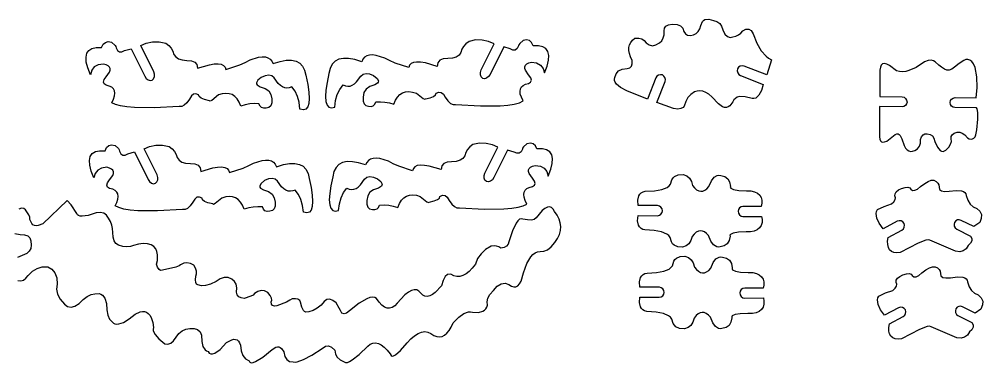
# Model space of a CAD drawing. Extents: x -2 to 290, y 2 to 291.
# Drawn here: x 114.1 to 281, y 2.2 to 61.7 of the extents above; entities that cross this region are included whole.
import ezdxf

# ---------------------------------------------------------------- set-up
doc = ezdxf.new("R2010")
doc.units = 0
doc.layers.add('IMPORT_-_LOGO_PADRAO', color=62, linetype='CONTINUOUS')

msp = doc.modelspace()

# ---------------------------------------------------------------- linework, layer by layer
at = {"layer": 'IMPORT_-_LOGO_PADRAO'}
for points in [[(222.95, 47.86), (219.37, 49.31), (218.27, 49.87), (217.56, 50.47), (217.35, 50.77), (217.23, 51.06), (217.21, 51.34), (217.29, 51.6), (217.5, 52.26), (217.92, 52.74), (218.57, 53.04), (219.44, 53.18), (219.87, 53.29), (220.15, 53.55), (220.29, 53.97), (220.29, 54.55), (219.99, 55.17), (219.8, 55.75), (219.7, 56.29), (219.71, 56.79), (219.83, 57.25), (220.04, 57.68), (220.36, 58.06), (220.78, 58.41), (221.43, 58.42), (221.96, 58.29), (222.38, 58.02), (222.69, 57.63), (223.22, 57.25), (223.79, 57.12), (224.4, 57.24), (225.04, 57.61), (225.41, 57.99), (225.67, 58.46), (225.82, 59.02), (225.86, 59.68), (225.89, 60.14), (226.13, 60.49), (226.58, 60.72), (227.23, 60.84), (228.06, 60.78), (228.67, 60.55), (229.05, 60.15), (229.22, 59.58), (229.51, 59.16), (229.89, 58.93), (230.37, 58.87), (230.94, 59), (231.38, 59.24), (231.74, 59.59), (232.01, 60.06), (232.18, 60.64), (232.45, 61.29), (232.65, 61.51), (232.9, 61.65), (233.54, 61.7), (234.36, 61.47), (234.98, 61.29), (235.46, 60.96), (235.79, 60.49), (235.98, 59.88), (236.36, 59.14), (236.78, 58.69), (237.24, 58.53), (237.75, 58.66), (238.27, 58.77), (238.73, 58.98), (239.12, 59.29), (239.44, 59.7), (240, 59.99), (240.48, 60), (240.89, 59.73), (241.23, 59.17), (241.9, 57.53), (242.65, 56.24), (243.48, 55.3), (243.93, 54.95), (244.4, 54.69), (243.62, 52.04), (239.66, 53.55), (239.33, 53.61), (239.01, 53.55), (238.73, 53.37), (238.55, 53.09), (238.49, 52.76), (238.57, 52.42), (238.76, 52.13), (239.04, 51.94), (243, 50.41), (242.69, 49.34), (242.23, 48.52), (241.96, 48.23), (241.68, 48.04), (241.39, 47.94), (241.09, 47.96), (239.85, 48.28), (238.87, 48.29), (238.48, 48.18), (238.16, 47.99), (237.9, 47.72), (237.71, 47.38), (237.2, 46.69), (236.91, 46.5), (236.61, 46.41), (236.29, 46.42), (235.95, 46.53), (235.22, 47.06), (234.11, 48.27), (233.58, 48.71), (233.05, 49.02), (232.54, 49.22), (232.03, 49.3), (231.54, 49.26), (231.06, 49.11), (230.45, 48.68), (229.95, 48.14), (229.57, 47.46), (229.31, 46.66), (229.13, 46.4), (228.74, 46.21), (228.17, 46.14), (227.45, 46.23), (224.57, 47.26), (225.98, 50.93), (226.04, 51.26), (225.97, 51.58), (225.8, 51.86), (225.52, 52.04), (225.18, 52.09), (224.85, 52.02), (224.56, 51.83), (224.37, 51.55)], [(133.51, 56.58), (135.87, 51.82), (136.13, 51.45), (136.47, 51.19), (136.82, 51.08), (137.15, 51.15), (137.4, 51.39), (137.55, 51.75), (137.56, 52.17), (137.42, 52.61), (135.18, 57.13), (136.12, 57.53), (137.22, 57.77), (138.38, 57.79), (139.51, 57.55), (140.04, 57.14), (140.45, 56.68), (140.74, 56.17), (140.91, 55.62), (141.24, 55.16), (141.72, 54.84), (142.38, 54.64), (143.19, 54.57), (143.98, 54.52), (144.55, 54.28), (144.89, 53.85), (145.01, 53.22), (147.08, 53.82), (147.9, 53.95), (148.59, 53.98), (149.13, 53.9), (149.54, 53.71), (149.81, 53.41), (149.94, 53.01), (152.32, 53.8), (153.29, 54.22), (154.11, 54.67), (155.6, 55.12), (156.23, 55.19), (156.77, 55.16), (157.22, 55.03), (157.6, 54.79), (157.89, 54.46), (158.09, 54.01), (159.3, 54.39), (160.36, 54.59), (161.29, 54.61), (162.07, 54.44), (162.71, 54.1), (163.21, 53.58), (163.57, 52.88), (163.78, 51.99), (164.11, 50.41), (164.3, 49.07), (164.37, 47.98), (164.3, 47.12), (164.11, 46.51), (163.79, 46.14), (163.34, 46.01), (162.76, 46.13), (162.62, 47.3), (162.34, 48.34), (161.9, 49.23), (161.32, 49.99), (160.91, 49.83), (160.51, 49.77), (160.12, 49.81), (159.73, 49.96), (159.36, 50.2), (158.99, 50.55), (158.28, 51.54), (157.86, 51.88), (157.34, 52.01), (156.74, 51.92), (156.04, 51.62), (155.45, 51.13), (155.23, 50.69), (155.25, 50.5), (155.36, 50.32), (155.85, 50), (156.72, 49.72), (157.34, 49.28), (157.72, 48.66), (157.86, 47.88), (157.86, 47.2), (157.71, 46.72), (157.39, 46.42), (156.92, 46.3), (156.47, 46.28), (156.11, 46.4), (155.84, 46.66), (155.66, 47.06), (154.85, 47.08), (154.07, 47.03), (153.29, 46.88), (152.53, 46.66), (152.23, 47.34), (151.88, 47.9), (151.47, 48.33), (151.01, 48.63), (150.5, 48.8), (149.93, 48.85), (149.3, 48.78), (148.63, 48.58), (147.47, 47.64), (147.18, 47.5), (147.08, 47.58), (146.24, 47.79), (145.64, 48.03), (145.3, 48.29), (145.21, 48.58), (144.75, 48.77), (144.33, 48.72), (143.95, 48.42), (143.62, 47.86), (143.16, 47.22), (142.71, 46.8), (142.27, 46.59), (141.83, 46.6), (137.51, 46.37), (134.12, 46.4), (132.78, 46.52), (131.67, 46.69), (130.8, 46.93), (130.17, 47.23), (130.45, 47.85), (130.63, 48.4), (130.68, 48.89), (130.62, 49.3), (130.44, 49.65), (130.15, 49.92), (129.74, 50.13), (129.21, 50.26), (128.84, 50.49), (128.72, 50.81), (128.84, 51.23), (129.19, 51.74), (129.76, 52.53), (129.87, 52.87), (129.87, 53.16), (129.75, 53.42), (129.52, 53.63), (129.17, 53.81), (128.71, 53.94), (127.82, 53.81), (127.14, 53.45), (126.69, 52.88), (126.46, 52.09), (126.01, 53.27), (125.75, 54.28), (125.7, 55.13), (125.84, 55.8), (126.19, 56.31), (126.73, 56.64), (127.47, 56.8), (128.41, 56.8), (128.68, 57.36), (129.06, 57.7), (129.55, 57.82), (130.14, 57.71), (130.74, 57.18), (130.89, 56.96), (130.93, 56.76), (131.17, 56.29), (131.5, 56.05), (131.9, 56.04), (132.38, 56.26)], [(198.05, 56.9), (195.68, 52.13), (195.42, 51.76), (195.09, 51.51), (194.73, 51.4), (194.4, 51.46), (194.15, 51.7), (194.01, 52.06), (194, 52.49), (194.13, 52.92), (196.37, 57.44), (195.43, 57.85), (194.34, 58.09), (193.17, 58.11), (192.04, 57.86), (191.51, 57.45), (191.1, 56.99), (190.81, 56.49), (190.64, 55.93), (190.32, 55.48), (189.83, 55.15), (189.17, 54.96), (188.36, 54.88), (187.57, 54.84), (187, 54.6), (186.66, 54.16), (186.54, 53.53), (184.47, 54.13), (183.65, 54.27), (182.96, 54.29), (182.42, 54.21), (182.01, 54.03), (181.74, 53.73), (181.61, 53.32), (179.23, 54.11), (178.26, 54.54), (177.44, 54.98), (175.95, 55.43), (175.32, 55.51), (174.79, 55.48), (174.33, 55.34), (173.96, 55.11), (173.67, 54.77), (173.46, 54.33), (172.25, 54.71), (171.19, 54.9), (170.27, 54.92), (169.48, 54.76), (168.84, 54.41), (168.34, 53.89), (167.99, 53.19), (167.77, 52.31), (167.44, 50.73), (167.25, 49.39), (167.18, 48.29), (167.25, 47.44), (167.44, 46.83), (167.76, 46.46), (168.21, 46.33), (168.79, 46.44), (168.93, 47.62), (169.21, 48.65), (169.65, 49.55), (170.23, 50.31), (170.64, 50.15), (171.04, 50.09), (171.43, 50.13), (171.82, 50.27), (172.19, 50.51), (172.56, 50.86), (173.28, 51.85), (173.7, 52.2), (174.21, 52.32), (174.81, 52.24), (175.51, 51.94), (176.1, 51.44), (176.33, 51.01), (176.3, 50.81), (176.19, 50.63), (175.7, 50.31), (174.83, 50.04), (174.21, 49.59), (173.83, 48.98), (173.7, 48.19), (173.69, 47.52), (173.85, 47.03), (174.16, 46.73), (174.63, 46.62), (175.08, 46.59), (175.44, 46.71), (175.71, 46.97), (175.9, 47.37), (176.7, 47.4), (177.48, 47.34), (178.26, 47.2), (179.02, 46.97), (179.32, 47.65), (179.67, 48.21), (180.08, 48.64), (180.54, 48.94), (181.06, 49.12), (181.62, 49.17), (182.25, 49.09), (182.92, 48.89), (184.08, 47.96), (184.37, 47.82), (184.47, 47.89), (185.31, 48.1), (185.91, 48.34), (186.25, 48.6), (186.34, 48.89), (186.8, 49.09), (187.22, 49.03), (187.6, 48.73), (187.93, 48.18), (188.39, 47.54), (188.84, 47.11), (189.28, 46.91), (189.72, 46.91), (194.05, 46.69), (197.43, 46.72), (198.77, 46.83), (199.88, 47.01), (200.75, 47.24), (201.39, 47.55), (201.1, 48.17), (200.92, 48.72), (200.87, 49.2), (200.93, 49.62), (201.11, 49.96), (201.4, 50.23), (201.81, 50.44), (202.34, 50.58), (202.71, 50.8), (202.83, 51.12), (202.72, 51.54), (202.36, 52.06), (201.79, 52.85), (201.68, 53.18), (201.68, 53.48), (201.8, 53.73), (202.03, 53.95), (202.38, 54.12), (202.84, 54.26), (203.73, 54.12), (204.41, 53.77), (204.86, 53.19), (205.09, 52.4), (205.55, 53.59), (205.8, 54.6), (205.85, 55.44), (205.71, 56.12), (205.36, 56.62), (204.82, 56.95), (204.08, 57.12), (203.14, 57.11), (202.87, 57.67), (202.49, 58.02), (202, 58.13), (201.41, 58.02), (200.81, 57.5), (200.67, 57.27), (200.63, 57.07), (200.38, 56.61), (200.05, 56.37), (199.65, 56.36), (199.18, 56.57)], [(263.15, 46.55), (263.1, 41.34), (263.17, 40.93), (263.3, 40.64), (263.48, 40.46), (263.72, 40.39), (264.02, 40.44), (264.37, 40.59), (265.24, 41.25), (265.85, 41.71), (266.11, 41.81), (266.34, 41.82), (266.54, 41.73), (266.72, 41.56), (266.98, 40.95), (267.38, 39.79), (267.62, 39.38), (267.89, 39.08), (268.18, 38.88), (268.5, 38.79), (268.85, 38.82), (269.23, 38.95), (269.71, 39.26), (270.04, 39.69), (270.22, 40.23), (270.25, 40.87), (270.42, 41.34), (270.66, 41.66), (270.99, 41.83), (271.39, 41.85), (271.89, 41.74), (272.28, 41.48), (272.55, 41.07), (272.72, 40.51), (273.18, 39.54), (273.65, 38.97), (273.89, 38.83), (274.13, 38.8), (274.38, 38.87), (274.63, 39.03), (275.13, 39.54), (275.44, 40.03), (275.58, 40.5), (275.53, 40.96), (275.54, 41.36), (275.72, 41.69), (276.06, 41.95), (276.56, 42.13), (277.02, 42.13), (277.47, 41.97), (277.91, 41.64), (278.34, 41.15), (278.67, 40.97), (278.98, 40.91), (279.25, 40.96), (279.48, 41.1), (279.68, 41.34), (279.82, 41.66), (279.98, 42.51), (280.14, 44.37), (280.13, 45.56), (280.04, 46.18), (279.93, 46.36), (276.2, 46.38), (275.87, 46.45), (275.6, 46.65), (275.42, 46.94), (275.35, 47.27), (275.42, 47.6), (275.6, 47.86), (275.88, 48.05), (276.21, 48.12), (279.87, 48.1), (280.04, 49.87), (279.97, 51.73), (279.67, 53.34), (279.43, 53.95), (279.13, 54.36), (278.79, 54.62), (278.44, 54.73), (278.08, 54.7), (277.71, 54.57), (276.94, 54.06), (276.14, 53.37), (275.64, 53.04), (275.19, 52.87), (274.78, 52.87), (274.41, 53.04), (273.84, 53.38), (273.41, 53.73), (272.77, 54.31), (272.45, 54.5), (272.07, 54.59), (271.57, 54.54), (270.92, 54.33), (269.48, 53.36), (268.23, 52.79), (267.66, 52.65), (267.12, 52.6), (266.6, 52.64), (266.09, 52.77), (264.87, 53.7), (264.39, 53.93), (263.98, 54.02), (263.66, 53.95), (263.43, 53.74), (263.27, 53.37), (263.2, 52.85), (263.16, 48.29), (267.05, 48.25), (267.38, 48.17), (267.65, 47.97), (267.83, 47.68), (267.9, 47.35), (267.83, 47.02), (267.64, 46.76), (267.36, 46.58), (267.03, 46.51)], [(198.7, 39.01), (196.34, 34.24), (196.08, 33.87), (195.74, 33.61), (195.39, 33.5), (195.06, 33.57), (194.8, 33.81), (194.66, 34.17), (194.65, 34.6), (194.79, 35.03), (197.03, 39.55), (196.09, 39.96), (194.99, 40.19), (193.83, 40.21), (192.7, 39.97), (192.17, 39.56), (191.76, 39.1), (191.47, 38.59), (191.3, 38.04), (190.97, 37.59), (190.49, 37.26), (189.83, 37.06), (189.02, 36.99), (188.23, 36.94), (187.66, 36.7), (187.32, 36.27), (187.2, 35.64), (185.13, 36.24), (184.31, 36.37), (183.62, 36.4), (183.07, 36.32), (182.67, 36.13), (182.4, 35.84), (182.27, 35.43), (179.89, 36.22), (178.92, 36.65), (178.1, 37.09), (176.6, 37.54), (175.98, 37.61), (175.44, 37.58), (174.99, 37.45), (174.61, 37.21), (174.32, 36.88), (174.11, 36.44), (172.91, 36.81), (171.85, 37.01), (170.92, 37.03), (170.14, 36.86), (169.5, 36.52), (169, 36), (168.64, 35.3), (168.43, 34.41), (168.1, 32.83), (167.91, 31.5), (167.84, 30.4), (167.91, 29.55), (168.1, 28.93), (168.42, 28.56), (168.87, 28.44), (169.45, 28.55), (169.59, 29.72), (169.87, 30.76), (170.31, 31.65), (170.89, 32.41), (171.3, 32.25), (171.7, 32.19), (172.09, 32.24), (172.48, 32.38), (172.85, 32.62), (173.22, 32.97), (173.93, 33.96), (174.35, 34.3), (174.87, 34.43), (175.47, 34.35), (176.17, 34.05), (176.76, 33.55), (176.98, 33.11), (176.96, 32.92), (176.85, 32.74), (176.36, 32.42), (175.49, 32.14), (174.87, 31.7), (174.49, 31.08), (174.35, 30.3), (174.35, 29.63), (174.5, 29.14), (174.82, 28.84), (175.29, 28.72), (175.74, 28.7), (176.1, 28.82), (176.37, 29.08), (176.55, 29.48), (177.36, 29.51), (178.14, 29.45), (178.92, 29.31), (179.68, 29.08), (179.98, 29.76), (180.33, 30.32), (180.74, 30.75), (181.2, 31.05), (181.71, 31.23), (182.28, 31.28), (182.91, 31.2), (183.58, 31), (184.74, 30.07), (185.03, 29.93), (185.13, 30), (185.97, 30.21), (186.57, 30.45), (186.91, 30.71), (187, 31), (187.46, 31.2), (187.88, 31.14), (188.26, 30.84), (188.59, 30.28), (189.05, 29.65), (189.5, 29.22), (189.94, 29.01), (190.38, 29.02), (194.7, 28.8), (198.09, 28.83), (199.43, 28.94), (200.54, 29.11), (201.41, 29.35), (202.04, 29.65), (201.75, 30.27), (201.58, 30.83), (201.53, 31.31), (201.59, 31.72), (201.77, 32.07), (202.06, 32.34), (202.47, 32.55), (203, 32.69), (203.37, 32.91), (203.49, 33.23), (203.37, 33.65), (203.02, 34.16), (202.45, 34.95), (202.34, 35.29), (202.34, 35.59), (202.46, 35.84), (202.69, 36.05), (203.03, 36.23), (203.49, 36.36), (204.39, 36.23), (205.07, 35.88), (205.52, 35.3), (205.75, 34.51), (206.2, 35.69), (206.46, 36.71), (206.51, 37.55), (206.37, 38.22), (206.02, 38.73), (205.48, 39.06), (204.74, 39.22), (203.8, 39.22), (203.53, 39.78), (203.15, 40.12), (202.66, 40.24), (202.07, 40.13), (201.47, 39.6), (201.32, 39.38), (201.28, 39.18), (201.04, 38.71), (200.71, 38.47), (200.31, 38.46), (199.83, 38.68)], [(134.09, 38.69), (136.45, 33.93), (136.72, 33.55), (137.05, 33.3), (137.41, 33.19), (137.74, 33.26), (137.99, 33.5), (138.13, 33.86), (138.14, 34.28), (138, 34.72), (135.76, 39.23), (136.71, 39.64), (137.8, 39.88), (138.96, 39.9), (140.1, 39.66), (140.63, 39.25), (141.04, 38.79), (141.33, 38.28), (141.5, 37.72), (141.82, 37.27), (142.31, 36.95), (142.96, 36.75), (143.78, 36.68), (144.57, 36.63), (145.14, 36.39), (145.48, 35.95), (145.6, 35.33), (147.66, 35.92), (148.49, 36.06), (149.17, 36.09), (149.72, 36.01), (150.13, 35.82), (150.4, 35.52), (150.53, 35.12), (152.91, 35.91), (153.88, 36.33), (154.7, 36.77), (156.19, 37.23), (156.81, 37.3), (157.35, 37.27), (157.81, 37.14), (158.18, 36.9), (158.47, 36.56), (158.68, 36.12), (159.89, 36.5), (160.95, 36.7), (161.87, 36.71), (162.65, 36.55), (163.29, 36.21), (163.79, 35.69), (164.15, 34.98), (164.37, 34.1), (164.69, 32.52), (164.89, 31.18), (164.95, 30.09), (164.89, 29.23), (164.7, 28.62), (164.38, 28.25), (163.92, 28.12), (163.35, 28.24), (163.21, 29.41), (162.92, 30.44), (162.49, 31.34), (161.91, 32.1), (161.5, 31.94), (161.1, 31.88), (160.7, 31.92), (160.32, 32.06), (159.94, 32.31), (159.57, 32.65), (158.86, 33.65), (158.44, 33.99), (157.93, 34.12), (157.32, 34.03), (156.63, 33.73), (156.04, 33.24), (155.81, 32.8), (155.83, 32.6), (155.95, 32.42), (156.44, 32.11), (157.3, 31.83), (157.93, 31.38), (158.31, 30.77), (158.44, 29.99), (158.45, 29.31), (158.29, 28.82), (157.98, 28.52), (157.51, 28.41), (157.05, 28.38), (156.69, 28.5), (156.42, 28.76), (156.24, 29.17), (155.44, 29.19), (154.65, 29.13), (153.88, 28.99), (153.12, 28.77), (152.82, 29.45), (152.47, 30), (152.06, 30.43), (151.6, 30.74), (151.08, 30.91), (150.51, 30.96), (149.89, 30.89), (149.21, 30.68), (148.06, 29.75), (147.77, 29.61), (147.67, 29.69), (146.82, 29.9), (146.23, 30.13), (145.89, 30.4), (145.79, 30.69), (145.33, 30.88), (144.92, 30.83), (144.54, 30.52), (144.2, 29.97), (143.75, 29.33), (143.3, 28.91), (142.85, 28.7), (142.42, 28.71), (138.09, 28.48), (134.7, 28.51), (133.36, 28.62), (132.26, 28.8), (131.39, 29.04), (130.75, 29.34), (131.04, 29.96), (131.21, 30.51), (131.27, 30.99), (131.21, 31.41), (131.03, 31.75), (130.73, 32.03), (130.32, 32.23), (129.79, 32.37), (129.43, 32.6), (129.31, 32.92), (129.42, 33.33), (129.78, 33.85), (130.35, 34.64), (130.46, 34.98), (130.45, 35.27), (130.34, 35.53), (130.11, 35.74), (129.76, 35.91), (129.3, 36.05), (128.4, 35.91), (127.73, 35.56), (127.28, 34.99), (127.04, 34.19), (126.59, 35.38), (126.34, 36.39), (126.28, 37.24), (126.43, 37.91), (126.77, 38.41), (127.32, 38.75), (128.06, 38.91), (129, 38.9), (129.27, 39.47), (129.65, 39.81), (130.13, 39.92), (130.73, 39.82), (131.33, 39.29), (131.47, 39.06), (131.51, 38.86), (131.76, 38.4), (132.08, 38.16), (132.48, 38.15), (132.96, 38.36)], [(221.33, 27.68), (224.67, 27.65), (225, 27.72), (225.28, 27.91), (225.46, 28.18), (225.53, 28.51), (225.47, 28.84), (225.28, 29.12), (225.01, 29.32), (224.69, 29.39), (221.33, 29.42), (221.26, 30.34), (221.44, 31.09), (221.62, 31.39), (221.87, 31.62), (222.17, 31.78), (222.54, 31.87), (224.16, 31.94), (225.44, 32.17), (226.36, 32.56), (226.69, 32.81), (226.94, 33.1), (227.18, 33.89), (227.38, 34.19), (227.62, 34.43), (228.27, 34.72), (229.12, 34.76), (229.74, 34.54), (230.21, 34.16), (230.55, 33.6), (230.75, 32.88), (231.1, 32.46), (231.45, 32.15), (231.81, 31.96), (232.16, 31.88), (232.52, 31.91), (232.87, 32.06), (233.23, 32.33), (233.59, 32.7), (234.01, 33.67), (234.49, 34.31), (235.02, 34.63), (235.31, 34.66), (235.62, 34.62), (236.32, 34.43), (236.84, 34.06), (237.16, 33.49), (237.3, 32.73), (237.28, 32.57), (237.37, 32.42), (237.85, 32.19), (238.76, 32.03), (240.08, 31.95), (240.85, 31.93), (241.49, 31.79), (242, 31.55), (242.38, 31.21), (242.63, 30.79), (242.76, 30.31), (242.77, 29.79), (242.66, 29.22), (239.48, 29.25), (239.15, 29.18), (238.88, 29), (238.69, 28.74), (238.62, 28.41), (238.69, 28.08), (238.87, 27.79), (239.14, 27.59), (239.47, 27.51), (242.69, 27.53), (242.8, 26.96), (242.78, 26.44), (242.63, 25.96), (242.36, 25.55), (241.96, 25.22), (241.44, 24.98), (240.8, 24.85), (240.03, 24.84), (238.7, 24.78), (237.8, 24.64), (237.31, 24.41), (237.22, 24.27), (237.24, 24.1), (237.09, 23.35), (236.75, 22.78), (236.23, 22.42), (235.52, 22.25), (235.22, 22.2), (234.93, 22.24), (234.4, 22.57), (233.93, 23.22), (233.52, 24.19), (233.17, 24.57), (232.82, 24.84), (232.46, 24.99), (232.11, 25.03), (231.75, 24.96), (231.4, 24.77), (231.04, 24.47), (230.68, 24.05), (230.47, 23.34), (230.13, 22.79), (229.64, 22.41), (229.03, 22.2), (228.18, 22.25), (227.54, 22.55), (227.29, 22.79), (227.1, 23.1), (226.87, 23.89), (226.63, 24.19), (226.3, 24.44), (225.38, 24.85), (224.11, 25.1), (222.49, 25.19), (222.13, 25.28), (221.82, 25.45), (221.58, 25.69), (221.4, 26), (221.24, 26.76)], [(264.63, 23.89), (267, 25.16), (267.26, 25.38), (267.42, 25.67), (267.47, 25.99), (267.38, 26.31), (267.16, 26.57), (266.85, 26.73), (266.51, 26.77), (266.19, 26.68), (263.78, 25.39), (263.08, 26.34), (262.67, 27.24), (262.56, 28.04), (262.63, 28.39), (262.79, 28.7), (263.95, 29.23), (265.21, 29.68), (265.62, 30.07), (265.85, 30.43), (265.9, 30.76), (265.78, 31.07), (265.81, 31.46), (266.02, 31.81), (266.4, 32.11), (266.95, 32.37), (267.58, 32.55), (268.06, 32.6), (268.39, 32.5), (268.58, 32.26), (268.86, 32.04), (269.23, 32.05), (269.7, 32.27), (270.25, 32.72), (270.95, 33.25), (271.56, 33.6), (272.1, 33.78), (272.56, 33.78), (272.94, 33.57), (273.22, 33.31), (273.39, 32.98), (273.45, 32.61), (273.54, 32.19), (273.86, 31.94), (274.41, 31.83), (275.19, 31.88), (276.42, 32.03), (277.33, 31.96), (277.66, 31.85), (277.91, 31.68), (278.07, 31.45), (278.15, 31.17), (278.41, 30.32), (278.8, 29.66), (279.33, 29.2), (280, 28.92), (280.53, 28.41), (280.78, 27.83), (280.76, 27.17), (280.48, 26.44), (279.45, 25.75), (277.27, 26.84), (276.95, 26.93), (276.62, 26.9), (276.33, 26.75), (276.12, 26.49), (276.03, 26.16), (276.08, 25.82), (276.24, 25.52), (276.5, 25.3), (278.9, 24.1), (279.12, 23.72), (279.11, 23.3), (278.9, 22.87), (278.51, 22.48), (278.13, 21.91), (277.63, 21.55), (277.03, 21.4), (276.31, 21.47), (271.84, 23.38), (271.56, 23.47), (271.13, 23.42), (269.84, 22.88), (266.73, 21.26), (266.13, 21.21), (265.62, 21.28), (265.2, 21.46), (264.88, 21.75), (264.66, 22.14), (264.54, 22.64), (264.53, 23.22)], [(221.64, 13.53), (224.99, 13.5), (225.31, 13.57), (225.59, 13.75), (225.78, 14.03), (225.85, 14.35), (225.78, 14.69), (225.6, 14.97), (225.33, 15.16), (225, 15.24), (221.64, 15.27), (221.57, 16.19), (221.75, 16.94), (221.94, 17.24), (222.18, 17.47), (222.49, 17.63), (222.86, 17.71), (224.48, 17.78), (225.75, 18.01), (226.68, 18.4), (227.01, 18.66), (227.25, 18.95), (227.49, 19.74), (227.69, 20.04), (227.94, 20.28), (228.59, 20.57), (229.44, 20.61), (230.05, 20.39), (230.53, 20), (230.86, 19.45), (231.06, 18.73), (231.41, 18.31), (231.77, 18), (232.12, 17.81), (232.48, 17.73), (232.83, 17.76), (233.19, 17.91), (233.55, 18.17), (233.9, 18.55), (234.33, 19.51), (234.8, 20.16), (235.34, 20.47), (235.63, 20.51), (235.93, 20.46), (236.64, 20.28), (237.15, 19.91), (237.48, 19.34), (237.62, 18.58), (237.6, 18.41), (237.68, 18.27), (238.17, 18.03), (239.07, 17.88), (240.4, 17.8), (241.16, 17.78), (241.8, 17.64), (242.31, 17.39), (242.69, 17.06), (242.95, 16.64), (243.08, 16.16), (243.09, 15.63), (242.97, 15.07), (239.8, 15.1), (239.47, 15.03), (239.19, 14.85), (239, 14.58), (238.93, 14.26), (239, 13.92), (239.19, 13.64), (239.46, 13.43), (239.78, 13.36), (243.01, 13.38), (243.11, 12.81), (243.09, 12.28), (242.95, 11.81), (242.68, 11.39), (242.28, 11.06), (241.76, 10.82), (241.11, 10.7), (240.34, 10.69), (239.02, 10.63), (238.11, 10.49), (237.62, 10.26), (237.54, 10.12), (237.55, 9.95), (237.4, 9.19), (237.07, 8.63), (236.55, 8.26), (235.84, 8.09), (235.54, 8.05), (235.25, 8.09), (234.72, 8.42), (234.25, 9.06), (233.84, 10.04), (233.49, 10.42), (233.13, 10.69), (232.78, 10.84), (232.42, 10.88), (232.07, 10.81), (231.71, 10.62), (231.35, 10.32), (231, 9.9), (230.79, 9.18), (230.44, 8.63), (229.96, 8.26), (229.34, 8.05), (228.49, 8.1), (227.85, 8.4), (227.61, 8.64), (227.41, 8.94), (227.18, 9.73), (226.94, 10.03), (226.61, 10.29), (225.7, 10.69), (224.43, 10.94), (222.81, 11.04), (222.44, 11.13), (222.14, 11.3), (221.9, 11.54), (221.72, 11.84), (221.55, 12.61)], [(264.85, 8.91), (267.23, 10.18), (267.49, 10.39), (267.65, 10.68), (267.69, 11), (267.6, 11.32), (267.38, 11.58), (267.08, 11.74), (266.74, 11.79), (266.41, 11.7), (264, 10.41), (263.31, 11.35), (262.9, 12.25), (262.79, 13.06), (262.86, 13.41), (263.02, 13.71), (264.17, 14.25), (265.44, 14.7), (265.84, 15.08), (266.07, 15.44), (266.13, 15.78), (266.01, 16.09), (266.04, 16.48), (266.24, 16.82), (266.62, 17.12), (267.18, 17.38), (267.81, 17.57), (268.29, 17.62), (268.62, 17.52), (268.81, 17.27), (269.09, 17.06), (269.46, 17.07), (269.92, 17.29), (270.48, 17.73), (271.17, 18.26), (271.79, 18.62), (272.33, 18.8), (272.79, 18.8), (273.17, 18.59), (273.44, 18.32), (273.61, 18), (273.67, 17.62), (273.77, 17.21), (274.09, 16.95), (274.64, 16.85), (275.42, 16.89), (276.65, 17.05), (277.55, 16.98), (277.88, 16.86), (278.13, 16.69), (278.29, 16.46), (278.38, 16.18), (278.63, 15.33), (279.03, 14.68), (279.56, 14.21), (280.23, 13.94), (280.75, 13.43), (281, 12.84), (280.99, 12.18), (280.7, 11.46), (279.67, 10.76), (277.49, 11.86), (277.17, 11.95), (276.84, 11.91), (276.55, 11.76), (276.34, 11.51), (276.26, 11.18), (276.3, 10.84), (276.46, 10.53), (276.72, 10.32), (279.13, 9.11), (279.35, 8.74), (279.34, 8.31), (279.12, 7.88), (278.74, 7.5), (278.35, 6.92), (277.86, 6.56), (277.25, 6.42), (276.53, 6.49), (272.06, 8.39), (271.78, 8.49), (271.36, 8.43), (270.07, 7.9), (266.95, 6.28), (266.35, 6.23), (265.84, 6.3), (265.43, 6.48), (265.1, 6.77), (264.88, 7.16), (264.76, 7.65), (264.75, 8.24)]]:
    msp.add_lwpolyline(points, close=True, dxfattribs=at)
for points in [[(113.9, 16.4), (114.39, 16.36), (114.85, 16.49), (115.29, 16.8), (115.71, 17.28), (116.44, 18.02), (117.24, 18.52), (118.12, 18.78), (119.07, 18.8), (119.81, 18.39), (120.33, 17.75), (120.63, 16.88), (120.73, 15.79), (120.6, 14.91), (120.77, 14.04), (121.23, 13.17), (121.97, 12.31), (122.51, 11.89), (123.11, 11.77), (123.78, 11.95), (124.52, 12.42), (125.23, 13.11), (125.93, 13.62), (126.6, 13.96), (127.25, 14.12), (127.98, 14.16), (128.29, 14.06), (128.56, 13.89), (128.98, 13.32), (129.25, 12.45), (129.3, 11.32), (129.48, 10.42), (129.79, 9.72), (130.22, 9.25), (130.44, 9.04), (130.71, 8.9), (131.01, 8.85), (131.36, 8.87), (132.18, 9.15), (133.17, 9.75), (134.2, 10.56), (135.1, 10.98), (135.5, 11.05), (135.86, 11.02), (136.19, 10.9), (136.49, 10.68), (136.81, 10.34), (137.06, 9.83), (137.26, 9.14), (137.39, 8.28), (137.32, 8), (137.34, 7.71), (137.65, 7.04), (138.32, 6.28), (139.36, 5.42), (139.9, 5.38), (140.4, 5.55), (140.87, 5.95), (141.29, 6.57), (141.79, 7.2), (142.35, 7.66), (142.98, 7.95), (143.67, 8.07), (144.42, 8.08), (145.02, 7.89), (145.45, 7.5), (145.71, 6.92), (145.75, 5.81), (145.95, 4.97), (146.32, 4.41), (146.56, 4.23), (146.85, 4.12), (147.05, 3.84), (147.31, 3.7), (147.63, 3.69), (148, 3.82), (148.91, 4.47), (150.06, 5.65), (150.93, 6.13), (151.3, 6.22), (151.62, 6.21), (151.89, 6.11), (152.12, 5.9), (152.3, 5.6), (152.44, 5.2), (152.55, 4.2), (152.84, 3.41), (153.31, 2.83), (153.97, 2.47), (154.09, 2.24), (154.31, 2.15), (154.64, 2.19), (155.08, 2.37), (156.3, 3.13), (157.95, 4.42), (158.56, 4.84), (158.85, 4.92), (159.11, 4.91), (159.35, 4.82), (159.57, 4.64), (159.97, 4.02), (160.13, 3.25), (160.46, 2.7), (160.95, 2.39), (161.6, 2.32), (161.9, 2.26), (162.29, 2.3), (163.36, 2.69), (164.8, 3.47), (166.61, 4.65), (167.15, 5), (167.7, 5.07), (168.24, 4.84), (168.79, 4.33), (168.9, 3.65), (169.21, 3.09), (169.72, 2.64), (170.42, 2.31), (170.65, 2.2), (170.96, 2.22), (171.35, 2.36), (171.82, 2.64), (173, 3.59), (174.49, 5.05), (174.93, 5.38), (175.38, 5.56), (175.85, 5.6), (176.33, 5.5), (176.82, 5.25), (177.34, 4.86), (177.86, 4.34), (178.4, 3.67), (178.53, 3.43), (178.72, 3.32), (178.98, 3.36), (179.31, 3.53), (180.17, 4.29), (181.3, 5.6), (181.96, 6.29), (182.59, 6.83), (183.21, 7.22), (183.8, 7.46), (184.37, 7.54), (184.91, 7.47), (185.43, 7.24), (185.93, 6.86), (186.44, 6.69), (186.92, 6.65), (187.37, 6.73), (187.8, 6.94), (188.21, 7.28), (188.59, 7.75), (188.94, 8.34), (189.28, 9.06), (190.25, 10.06), (191.14, 10.69), (191.94, 10.98), (192.3, 10.98), (192.65, 10.9), (193.67, 10.87), (194.44, 11.07), (194.74, 11.25), (194.97, 11.5), (195.14, 11.8), (195.26, 12.16), (195.15, 12.74), (195.28, 13.36), (195.65, 14), (196.26, 14.69), (196.92, 15.41), (197.59, 15.82), (198.27, 15.92), (198.94, 15.71), (199.38, 15.42), (199.79, 15.29), (200.16, 15.31), (200.49, 15.48), (200.78, 15.81), (201.04, 16.29), (201.45, 17.73), (202.05, 19.36), (202.73, 20.52), (203.1, 20.93), (203.5, 21.22), (203.91, 21.39), (204.34, 21.45), (204.98, 21.47), (205.62, 21.74), (206.26, 22.24), (206.91, 22.99), (207.36, 23.69), (207.68, 24.39), (207.87, 25.07), (207.92, 25.75), (207.84, 26.42), (207.63, 27.07), (207.29, 27.72), (206.82, 28.36), (206.58, 28.8), (206.3, 29.08), (205.97, 29.19), (205.6, 29.13), (205.18, 28.91), (204.72, 28.53), (203.66, 27.26), (203.34, 27), (202.85, 26.88), (202.19, 26.9), (201.35, 27.07), (201.06, 27.12), (200.78, 27.02), (200.48, 26.75), (200.18, 26.34), (199.56, 25.03), (198.93, 23.1), (198.79, 22.71), (198.52, 22.39), (198.1, 22.16), (197.55, 22.02), (197.2, 22.25), (196.81, 22.39), (196.37, 22.43), (195.89, 22.37), (194.91, 21.77), (194.12, 21.05), (193.52, 20.21), (193.13, 19.24), (192.59, 18.53), (192.05, 17.97), (191.52, 17.54), (190.98, 17.25), (190.45, 17.11), (189.93, 17.1), (189.4, 17.23), (188.88, 17.49), (188.33, 17.43), (187.88, 17.08), (187.53, 16.43), (187.29, 15.5), (186.2, 14.35), (185.7, 13.98), (185.23, 13.75), (184.8, 13.66), (184.4, 13.71), (184.03, 13.89), (183.69, 14.22), (183.37, 14.58), (182.99, 14.79), (182.56, 14.82), (182.07, 14.68), (181.53, 14.38), (180.94, 13.91), (179.6, 12.47), (179.17, 12.02), (178.73, 11.73), (178.29, 11.6), (177.84, 11.63), (177.39, 11.81), (176.93, 12.15), (176.47, 12.64), (176, 13.29), (175.71, 13.47), (175.33, 13.52), (174.87, 13.45), (174.33, 13.24), (173.01, 12.46), (171.35, 11.16), (170.83, 10.75), (170.39, 10.62), (170.03, 10.76), (169.76, 11.19), (169.57, 11.63), (169.03, 12.51), (168.46, 12.97), (167.93, 13.17), (167.43, 13.11), (166.97, 12.79), (166.4, 12.14), (165.76, 11.62), (165.05, 11.23), (164.27, 10.97), (163.77, 10.93), (163.55, 11.02), (163.36, 11.19), (163.07, 11.77), (162.87, 12.67), (162.71, 12.96), (162.41, 13.16), (161.96, 13.26), (161.38, 13.26), (161.01, 12.98), (160.45, 12.68), (158.77, 12), (158.33, 11.94), (158.01, 12.05), (157.82, 12.31), (157.75, 12.73), (157.88, 13.01), (157.84, 13.36), (157.62, 13.81), (157.22, 14.33), (156.62, 14.61), (156.04, 14.67), (155.47, 14.51), (154.91, 14.14), (154.66, 13.89), (154.27, 13.67), (153.07, 13.3), (152.55, 13.38), (152.16, 13.59), (151.9, 13.93), (151.78, 14.4), (151.84, 15.13), (151.73, 15.75), (151.43, 16.25), (150.95, 16.64), (150.31, 16.92), (149.64, 16.94), (148.95, 16.71), (148.24, 16.21), (147.25, 15.77), (146.4, 15.53), (145.68, 15.5), (145.09, 15.68), (144.84, 15.8), (144.7, 16.08), (144.66, 16.54), (144.72, 17.16), (144.85, 17.59), (144.84, 18.05), (144.68, 18.54), (144.38, 19.05), (143.78, 19.36), (143.19, 19.47), (142.63, 19.39), (142.09, 19.12), (141.84, 18.93), (141.23, 18.71), (138.95, 18.2), (138.63, 18.16), (138.35, 18.33), (138.11, 18.7), (137.91, 19.27), (138.07, 19.89), (138.09, 20.84), (137.99, 21.42), (137.77, 21.9), (137.43, 22.3), (136.97, 22.61), (136.34, 22.77), (135.62, 22.8), (134.81, 22.69), (133.92, 22.45), (133.38, 22.3), (132.78, 22.25), (132.1, 22.33), (131.35, 22.52), (130.89, 22.82), (130.57, 23.29), (130.39, 23.93), (130.34, 24.75), (130.31, 25.4), (130.17, 26.02), (129.92, 26.63), (129.58, 27.21), (129.24, 27.75), (128.78, 28.08), (128.18, 28.21), (127.44, 28.12), (126.07, 27.7), (125.06, 27.55), (124.69, 27.57), (124.41, 27.67), (124.22, 27.82), (124.12, 28.05), (123.11, 29.54), (122.41, 30.27), (118.22, 26.26), (117.42, 25.93), (117.08, 25.89), (116.78, 25.94), (116.52, 26.08), (116.3, 26.3), (115.99, 27.01), (115.95, 27.37), (115.82, 27.77), (115.25, 28.65), (114.94, 28.92), (114.55, 28.96), (114.07, 28.77)], [(113.38, 24.57), (114.31, 24.41), (115.05, 24.35), (115.6, 24.14), (115.97, 23.79), (116.14, 23.3), (116.21, 22.55), (116.13, 21.95), (115.87, 21.47), (115.44, 21.1), (113.83, 20.37)]]:
    msp.add_lwpolyline(points, dxfattribs=at)

doc.saveas('drawing.dxf')
